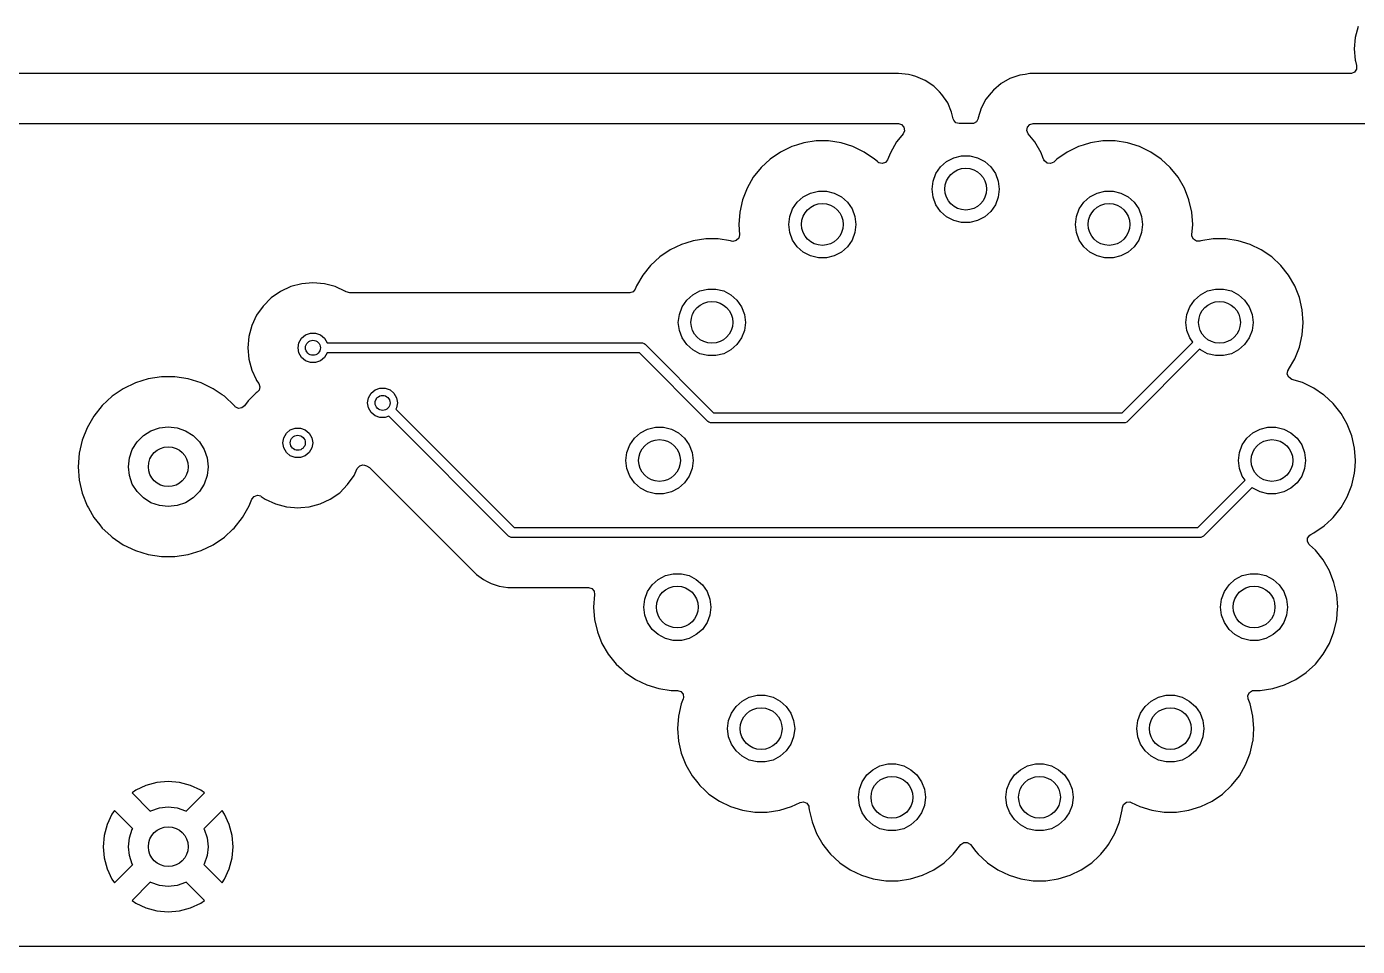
# Model space of a CAD drawing. Extents: x 2.85 to 10.26, y -4.55 to -2.42.
# Drawn here: x 5.321 to 6.372, y -4.547 to -3.821 of the extents above; entities that cross this region are included whole.
import ezdxf

# ---------------------------------------------------------------- set-up
doc = ezdxf.new("R2010")
doc.units = 0
doc.header["$MEASUREMENT"] = 0
doc.layers.add('BLACK', color=7, linetype='CONTINUOUS')

msp = doc.modelspace()

# ---------------------------------------------------------------- linework, layer by layer
at = {"layer": 'BLACK', "linetype": 'CONTINUOUS'}
for p, q in [((6.373, -3.821), (6.3706, -3.8297)), ((6.3706, -3.8297), (6.3699, -3.8386)), ((6.3706, -3.8297), (6.3706, -3.8297)), ((6.3699, -3.8386), (6.3699, -3.8386)), ((6.3699, -3.8386), (6.3706, -3.8475)), ((6.3702, -3.8569), (6.3677, -3.858)), ((6.3718, -3.8547), (6.3702, -3.8569)), ((6.3706, -3.8475), (6.3706, -3.8475)), ((6.3706, -3.8475), (6.3708, -3.8483)), ((6.3708, -3.8483), (6.3718, -3.8517)), ((6.3718, -3.8517), (6.3718, -3.8519)), ((6.3718, -3.8519), (6.3718, -3.8547)), ((6.0098, -3.8581), (5.0995, -3.8581)), ((6.0178, -3.8589), (6.0098, -3.8581)), ((6.0098, -3.8581), (6.0098, -3.8581)), ((6.0209, -3.8597), (6.0178, -3.8589)), ((6.0178, -3.8589), (6.0178, -3.8589)), ((6.0178, -3.8589), (6.0178, -3.8589)), ((6.0236, -3.8604), (6.0209, -3.8597)), ((6.0209, -3.8597), (6.0209, -3.8597)), ((6.0209, -3.8597), (6.0209, -3.8597)), ((6.031, -3.8635), (6.0236, -3.8604)), ((6.0236, -3.8604), (6.0236, -3.8604)), ((6.0377, -3.8679), (6.031, -3.8635)), ((6.031, -3.8635), (6.031, -3.8635)), ((6.0423, -3.8725), (6.0377, -3.8679)), ((6.0377, -3.8679), (6.0377, -3.8679)), ((6.0909, -3.8659), (6.0849, -3.8712)), ((6.0979, -3.862), (6.0909, -3.8659)), ((6.1034, -3.8601), (6.0979, -3.862)), ((6.0979, -3.862), (6.0979, -3.862)), ((6.1058, -3.8594), (6.1034, -3.8601)), ((6.11, -3.8587), (6.1058, -3.8594)), ((6.1058, -3.8594), (6.1058, -3.8594)), ((6.1058, -3.8594), (6.1058, -3.8594)), ((6.1058, -3.8594), (6.1058, -3.8594)), ((6.1137, -3.8581), (6.11, -3.8587)), ((6.1162, -3.8581), (6.1137, -3.8581)), ((6.1137, -3.8581), (6.1137, -3.8581)), ((6.1137, -3.8581), (6.1137, -3.8581)), ((6.1137, -3.8581), (6.1137, -3.8581)), ((6.1137, -3.8581), (6.1137, -3.8581)), ((6.3671, -3.8581), (6.1162, -3.8581)), ((6.3677, -3.858), (6.3671, -3.8581)), ((6.0441, -3.8746), (6.0423, -3.8725)), ((6.0488, -3.8811), (6.0441, -3.8746)), ((6.0441, -3.8746), (6.0441, -3.8746)), ((6.0441, -3.8746), (6.0441, -3.8746)), ((6.0789, -3.8783), (6.0752, -3.8854)), ((6.083, -3.8732), (6.0789, -3.8783)), ((6.0849, -3.8712), (6.083, -3.8732)), ((6.0849, -3.8712), (6.0849, -3.8712)), ((6.0519, -3.8885), (6.0488, -3.8811)), ((6.0488, -3.8811), (6.0488, -3.8811)), ((6.0532, -3.8938), (6.0519, -3.8885)), ((6.0519, -3.8885), (6.0519, -3.8885)), ((6.0752, -3.8854), (6.0729, -3.8931)), ((6.0752, -3.8854), (6.0752, -3.8854)), ((5.0995, -3.8976), (6.0098, -3.8976)), ((6.0098, -3.8976), (6.0124, -3.8984)), ((6.0124, -3.8984), (6.0142, -3.9005)), ((6.0535, -3.8948), (6.0532, -3.8938)), ((6.0553, -3.8969), (6.0535, -3.8948)), ((6.0579, -3.8976), (6.0553, -3.8969)), ((6.068, -3.8976), (6.0579, -3.8976)), ((6.0692, -3.8975), (6.068, -3.8976)), ((6.0716, -3.8961), (6.0692, -3.8975)), ((6.0728, -3.8936), (6.0716, -3.8961)), ((6.0729, -3.8931), (6.0728, -3.8936)), ((6.1118, -3.9003), (6.1137, -3.8983)), ((6.1137, -3.8983), (6.1162, -3.8976)), ((6.1162, -3.8976), (6.3805, -3.8976)), ((6.0113, -3.9085), (6.0084, -3.9121)), ((6.0136, -3.9056), (6.0113, -3.9085)), ((6.0146, -3.9032), (6.0136, -3.9056)), ((6.0142, -3.9005), (6.0146, -3.9032)), ((6.1113, -3.903), (6.1118, -3.9003)), ((6.1124, -3.9056), (6.1113, -3.903)), ((6.1176, -3.9121), (6.1124, -3.9056)), ((5.9168, -3.92), (5.9086, -3.9256)), ((5.9257, -3.9157), (5.9168, -3.92)), ((5.9168, -3.92), (5.9168, -3.92)), ((5.9293, -3.9146), (5.9257, -3.9157)), ((5.9257, -3.9157), (5.9257, -3.9157)), ((5.9257, -3.9157), (5.9257, -3.9157)), ((5.9351, -3.9128), (5.9293, -3.9146)), ((5.9449, -3.9113), (5.9351, -3.9128)), ((5.9351, -3.9128), (5.9351, -3.9128)), ((5.9547, -3.9113), (5.9449, -3.9113)), ((5.9449, -3.9113), (5.9449, -3.9113)), ((5.9645, -3.9128), (5.9547, -3.9113)), ((5.9547, -3.9113), (5.9547, -3.9113)), ((5.9739, -3.9157), (5.9645, -3.9128)), ((5.9645, -3.9128), (5.9645, -3.9128)), ((5.9828, -3.92), (5.9739, -3.9157)), ((5.9739, -3.9157), (5.9739, -3.9157)), ((5.991, -3.9256), (5.9828, -3.92)), ((5.9828, -3.92), (5.9828, -3.92)), ((5.9828, -3.92), (5.9828, -3.92)), ((5.9828, -3.92), (5.9828, -3.92)), ((6.0035, -3.9206), (6.0013, -3.9261)), ((6.0084, -3.9121), (6.0035, -3.9206)), ((6.1225, -3.9206), (6.1176, -3.9121)), ((6.124, -3.9244), (6.1225, -3.9206)), ((6.1432, -3.92), (6.135, -3.9256)), ((6.1521, -3.9157), (6.1432, -3.92)), ((6.1432, -3.92), (6.1432, -3.92)), ((6.1557, -3.9146), (6.1521, -3.9157)), ((6.1521, -3.9157), (6.1521, -3.9157)), ((6.1521, -3.9157), (6.1521, -3.9157)), ((6.1615, -3.9128), (6.1557, -3.9146)), ((6.1713, -3.9113), (6.1615, -3.9128)), ((6.1615, -3.9128), (6.1615, -3.9128)), ((6.1811, -3.9113), (6.1713, -3.9113)), ((6.1713, -3.9113), (6.1713, -3.9113)), ((6.1909, -3.9128), (6.1811, -3.9113)), ((6.1811, -3.9113), (6.1811, -3.9113)), ((6.2003, -3.9157), (6.1909, -3.9128)), ((6.1909, -3.9128), (6.1909, -3.9128)), ((6.2092, -3.92), (6.2003, -3.9157)), ((6.2003, -3.9157), (6.2003, -3.9157)), ((6.2174, -3.9256), (6.2092, -3.92)), ((6.2092, -3.92), (6.2092, -3.92)), ((6.2092, -3.92), (6.2092, -3.92)), ((6.2092, -3.92), (6.2092, -3.92)), ((5.9086, -3.9256), (5.9014, -3.9323)), ((5.9932, -3.9276), (5.991, -3.9256)), ((5.9935, -3.9279), (5.9932, -3.9276)), ((5.9944, -3.9285), (5.9935, -3.9279)), ((5.9971, -3.9292), (5.9944, -3.9285)), ((5.9996, -3.9282), (5.9971, -3.9292)), ((6.0013, -3.9261), (5.9996, -3.9282)), ((6.0432, -3.9317), (6.0479, -3.9275)), ((6.0479, -3.9275), (6.0536, -3.9245)), ((6.0536, -3.9245), (6.0598, -3.923)), ((6.0598, -3.923), (6.0662, -3.923)), ((6.0662, -3.923), (6.0724, -3.9245)), ((6.0724, -3.9245), (6.078, -3.9275)), ((6.078, -3.9275), (6.0828, -3.9317)), ((6.1246, -3.9261), (6.124, -3.9244)), ((6.1252, -3.9271), (6.1246, -3.9261)), ((6.1273, -3.9288), (6.1252, -3.9271)), ((6.1301, -3.9291), (6.1273, -3.9288)), ((6.1325, -3.9279), (6.1301, -3.9291)), ((6.135, -3.9256), (6.1325, -3.9279)), ((6.135, -3.9256), (6.135, -3.9256)), ((6.2246, -3.9323), (6.2174, -3.9256)), ((6.2174, -3.9256), (6.2174, -3.9256)), ((5.8952, -3.94), (5.8903, -3.9485)), ((5.9014, -3.9323), (5.8952, -3.94)), ((6.0373, -3.943), (6.0395, -3.937)), ((6.0395, -3.937), (6.0432, -3.9317)), ((6.0828, -3.9317), (6.0865, -3.937)), ((6.0865, -3.937), (6.0887, -3.943)), ((6.2308, -3.94), (6.2246, -3.9323)), ((6.2246, -3.9323), (6.2246, -3.9323)), ((6.2246, -3.9323), (6.2246, -3.9323)), ((6.2357, -3.9485), (6.2308, -3.94)), ((5.8903, -3.9485), (5.8867, -3.9577)), ((5.9347, -3.9554), (5.9404, -3.9524)), ((5.9404, -3.9524), (5.9466, -3.9509)), ((5.9466, -3.9509), (5.953, -3.9509)), ((5.953, -3.9509), (5.9592, -3.9524)), ((5.9592, -3.9524), (5.9648, -3.9554)), ((6.0365, -3.9493), (6.0373, -3.943)), ((6.0373, -3.9557), (6.0365, -3.9493)), ((6.0887, -3.943), (6.0895, -3.9493)), ((6.0895, -3.9493), (6.0887, -3.9557)), ((6.1611, -3.9554), (6.1668, -3.9524)), ((6.1668, -3.9524), (6.173, -3.9509)), ((6.173, -3.9509), (6.1794, -3.9509)), ((6.1794, -3.9509), (6.1856, -3.9524)), ((6.1856, -3.9524), (6.1912, -3.9554)), ((6.2393, -3.9577), (6.2357, -3.9485)), ((5.8867, -3.9577), (5.8845, -3.9674)), ((5.8867, -3.9577), (5.8867, -3.9577)), ((5.9263, -3.9649), (5.93, -3.9596)), ((5.93, -3.9596), (5.9347, -3.9554)), ((5.9648, -3.9554), (5.9696, -3.9596)), ((5.9696, -3.9596), (5.9733, -3.9649)), ((6.0395, -3.9616), (6.0373, -3.9557)), ((6.0432, -3.9669), (6.0395, -3.9616)), ((6.0865, -3.9616), (6.0828, -3.9669)), ((6.0887, -3.9557), (6.0865, -3.9616)), ((6.1527, -3.9649), (6.1564, -3.9596)), ((6.1564, -3.9596), (6.1611, -3.9554)), ((6.1912, -3.9554), (6.196, -3.9596)), ((6.196, -3.9596), (6.1997, -3.9649)), ((6.2415, -3.9674), (6.2393, -3.9577)), ((5.8845, -3.9674), (5.8837, -3.9772)), ((5.8845, -3.9674), (5.8845, -3.9674)), ((5.9233, -3.9772), (5.9241, -3.9709)), ((5.9241, -3.9709), (5.9263, -3.9649)), ((5.9733, -3.9649), (5.9755, -3.9709)), ((5.9755, -3.9709), (5.9763, -3.9772)), ((6.0479, -3.9711), (6.0432, -3.9669)), ((6.0536, -3.9741), (6.0479, -3.9711)), ((6.078, -3.9711), (6.0724, -3.9741)), ((6.0828, -3.9669), (6.078, -3.9711)), ((6.1497, -3.9772), (6.1505, -3.9709)), ((6.1505, -3.9709), (6.1527, -3.9649)), ((6.1997, -3.9649), (6.2019, -3.9709)), ((6.2019, -3.9709), (6.2027, -3.9772)), ((6.2423, -3.9772), (6.2415, -3.9674)), ((6.2415, -3.9674), (6.2415, -3.9674)), ((6.2415, -3.9674), (6.2415, -3.9674)), ((5.8837, -3.9772), (5.8837, -3.9772)), ((5.8837, -3.9772), (5.8843, -3.9853)), ((5.9241, -3.9836), (5.9233, -3.9772)), ((5.9263, -3.9895), (5.9241, -3.9836)), ((5.9755, -3.9836), (5.9733, -3.9895)), ((5.9763, -3.9772), (5.9755, -3.9836)), ((6.0598, -3.9756), (6.0536, -3.9741)), ((6.0662, -3.9756), (6.0598, -3.9756)), ((6.0724, -3.9741), (6.0662, -3.9756)), ((6.1505, -3.9836), (6.1497, -3.9772)), ((6.1527, -3.9895), (6.1505, -3.9836)), ((6.2019, -3.9836), (6.1997, -3.9895)), ((6.2027, -3.9772), (6.2019, -3.9836)), ((6.2417, -3.9853), (6.2423, -3.9772)), ((6.2423, -3.9772), (6.2423, -3.9772)), ((5.8384, -3.993), (5.8295, -3.9973)), ((5.842, -3.9919), (5.8384, -3.993)), ((5.8384, -3.993), (5.8384, -3.993)), ((5.8384, -3.993), (5.8384, -3.993)), ((5.8478, -3.9901), (5.842, -3.9919)), ((5.8576, -3.9886), (5.8478, -3.9901)), ((5.8478, -3.9901), (5.8478, -3.9901)), ((5.8674, -3.9886), (5.8576, -3.9886)), ((5.8576, -3.9886), (5.8576, -3.9886)), ((5.8772, -3.9901), (5.8674, -3.9886)), ((5.8674, -3.9886), (5.8674, -3.9886)), ((5.878, -3.9903), (5.8772, -3.9901)), ((5.8772, -3.9901), (5.8772, -3.9901)), ((5.8791, -3.9906), (5.878, -3.9903)), ((5.8818, -3.99), (5.8791, -3.9906)), ((5.8837, -3.988), (5.8818, -3.99)), ((5.8843, -3.9853), (5.8837, -3.988)), ((5.93, -3.9948), (5.9263, -3.9895)), ((5.9733, -3.9895), (5.9696, -3.9948)), ((6.1564, -3.9948), (6.1527, -3.9895)), ((6.1997, -3.9895), (6.196, -3.9948)), ((6.2417, -3.9864), (6.2417, -3.9853)), ((6.2429, -3.9889), (6.2417, -3.9864)), ((6.2452, -3.9904), (6.2429, -3.9889)), ((6.248, -3.9903), (6.2452, -3.9904)), ((6.2488, -3.9901), (6.248, -3.9903)), ((6.2586, -3.9886), (6.2488, -3.9901)), ((6.2488, -3.9901), (6.2488, -3.9901)), ((6.2684, -3.9886), (6.2586, -3.9886)), ((6.2586, -3.9886), (6.2586, -3.9886)), ((6.2782, -3.9901), (6.2684, -3.9886)), ((6.2684, -3.9886), (6.2684, -3.9886)), ((6.2876, -3.993), (6.2782, -3.9901)), ((6.2782, -3.9901), (6.2782, -3.9901)), ((6.2965, -3.9973), (6.2876, -3.993)), ((6.2876, -3.993), (6.2876, -3.993)), ((5.8213, -4.0029), (5.8141, -4.0096)), ((5.8295, -3.9973), (5.8213, -4.0029)), ((5.8295, -3.9973), (5.8295, -3.9973)), ((5.9347, -3.999), (5.93, -3.9948)), ((5.9404, -4.002), (5.9347, -3.999)), ((5.9466, -4.0035), (5.9404, -4.002)), ((5.953, -4.0035), (5.9466, -4.0035)), ((5.9592, -4.002), (5.953, -4.0035)), ((5.9648, -3.999), (5.9592, -4.002)), ((5.9696, -3.9948), (5.9648, -3.999)), ((6.1611, -3.999), (6.1564, -3.9948)), ((6.1668, -4.002), (6.1611, -3.999)), ((6.173, -4.0035), (6.1668, -4.002)), ((6.1794, -4.0035), (6.173, -4.0035)), ((6.1856, -4.002), (6.1794, -4.0035)), ((6.1912, -3.999), (6.1856, -4.002)), ((6.196, -3.9948), (6.1912, -3.999)), ((6.3047, -4.0029), (6.2965, -3.9973)), ((6.2965, -3.9973), (6.2965, -3.9973)), ((6.2965, -3.9973), (6.2965, -3.9973)), ((6.2965, -3.9973), (6.2965, -3.9973)), ((6.3119, -4.0096), (6.3047, -4.0029)), ((6.3047, -4.0029), (6.3047, -4.0029)), ((5.8141, -4.0096), (5.8079, -4.0173)), ((6.3181, -4.0173), (6.3119, -4.0096)), ((6.3119, -4.0096), (6.3119, -4.0096)), ((6.3119, -4.0096), (6.3119, -4.0096)), ((5.5385, -4.024), (5.5299, -4.0263)), ((5.5474, -4.0232), (5.5385, -4.024)), ((5.5385, -4.024), (5.5385, -4.024)), ((5.5564, -4.024), (5.5474, -4.0232)), ((5.5474, -4.0232), (5.5474, -4.0232)), ((5.565, -4.0263), (5.5564, -4.024)), ((5.5564, -4.024), (5.5564, -4.024)), ((5.5564, -4.024), (5.5564, -4.024)), ((5.5564, -4.024), (5.5564, -4.024)), ((5.5564, -4.024), (5.5564, -4.024)), ((5.803, -4.0258), (5.802, -4.0282)), ((5.8079, -4.0173), (5.803, -4.0258)), ((6.323, -4.0258), (6.3181, -4.0173)), ((6.3266, -4.035), (6.323, -4.0258)), ((5.5144, -4.0352), (5.5081, -4.0416)), ((5.5217, -4.0301), (5.5144, -4.0352)), ((5.5299, -4.0263), (5.5217, -4.0301)), ((5.5217, -4.0301), (5.5217, -4.0301)), ((5.5299, -4.0263), (5.5299, -4.0263)), ((5.5731, -4.0301), (5.565, -4.0263)), ((5.565, -4.0263), (5.565, -4.0263)), ((5.5733, -4.0302), (5.5731, -4.0301)), ((5.5731, -4.0301), (5.5731, -4.0301)), ((5.5736, -4.0304), (5.5733, -4.0302)), ((5.5737, -4.0305), (5.5736, -4.0304)), ((5.5764, -4.0313), (5.5737, -4.0305)), ((5.7975, -4.0313), (5.5764, -4.0313)), ((5.7978, -4.0313), (5.7975, -4.0313)), ((5.8004, -4.0304), (5.7978, -4.0313)), ((5.802, -4.0282), (5.8004, -4.0304)), ((5.8427, -4.0369), (5.8474, -4.0327)), ((5.8474, -4.0327), (5.8531, -4.0297)), ((5.8531, -4.0297), (5.8593, -4.0282)), ((5.8593, -4.0282), (5.8657, -4.0282)), ((5.8657, -4.0282), (5.8719, -4.0297)), ((5.8719, -4.0297), (5.8775, -4.0327)), ((5.8775, -4.0327), (5.8823, -4.0369)), ((6.2437, -4.0369), (6.2484, -4.0327)), ((6.2484, -4.0327), (6.2541, -4.0297)), ((6.2541, -4.0297), (6.2603, -4.0282)), ((6.2603, -4.0282), (6.2667, -4.0282)), ((6.2667, -4.0282), (6.2729, -4.0297)), ((6.2729, -4.0297), (6.2785, -4.0327)), ((6.2785, -4.0327), (6.2833, -4.0369)), ((6.3288, -4.0447), (6.3266, -4.035)), ((5.5081, -4.0416), (5.5029, -4.0489)), ((5.8368, -4.0482), (5.839, -4.0422)), ((5.839, -4.0422), (5.8427, -4.0369)), ((5.8823, -4.0369), (5.886, -4.0422)), ((5.886, -4.0422), (5.8882, -4.0482)), ((6.2378, -4.0482), (6.24, -4.0422)), ((6.24, -4.0422), (6.2437, -4.0369)), ((6.2833, -4.0369), (6.287, -4.0422)), ((6.287, -4.0422), (6.2892, -4.0482)), ((6.3296, -4.0545), (6.3288, -4.0447)), ((6.3288, -4.0447), (6.3288, -4.0447)), ((6.3288, -4.0447), (6.3288, -4.0447)), ((5.4991, -4.057), (5.4968, -4.0657)), ((5.5029, -4.0489), (5.4991, -4.057)), ((5.4991, -4.057), (5.4991, -4.057)), ((5.5029, -4.0489), (5.5029, -4.0489)), ((5.836, -4.0545), (5.8368, -4.0482)), ((5.8368, -4.0609), (5.836, -4.0545)), ((5.8882, -4.0482), (5.889, -4.0545)), ((5.889, -4.0545), (5.8882, -4.0609)), ((6.237, -4.0545), (6.2378, -4.0482)), ((6.2378, -4.0609), (6.237, -4.0545)), ((6.2892, -4.0482), (6.29, -4.0545)), ((6.29, -4.0545), (6.2892, -4.0609)), ((6.3288, -4.0644), (6.3296, -4.0545)), ((6.3296, -4.0545), (6.3296, -4.0545)), ((5.4968, -4.0657), (5.496, -4.0746)), ((5.4968, -4.0657), (5.4968, -4.0657)), ((5.5363, -4.0706), (5.5384, -4.067)), ((5.5384, -4.067), (5.5415, -4.0644)), ((5.5415, -4.0644), (5.5454, -4.063)), ((5.5454, -4.063), (5.5495, -4.063)), ((5.5495, -4.063), (5.5533, -4.0644)), ((5.5533, -4.0644), (5.5565, -4.067)), ((5.5565, -4.067), (5.5585, -4.0706)), ((5.839, -4.0668), (5.8368, -4.0609)), ((5.8427, -4.0721), (5.839, -4.0668)), ((5.886, -4.0668), (5.8823, -4.0721)), ((5.8882, -4.0609), (5.886, -4.0668)), ((6.24, -4.0668), (6.2378, -4.0609)), ((6.2423, -4.0701), (6.24, -4.0668)), ((6.287, -4.0668), (6.2833, -4.0721)), ((6.2892, -4.0609), (6.287, -4.0668)), ((6.3266, -4.074), (6.3288, -4.0644)), ((6.3288, -4.0644), (6.3288, -4.0644)), ((5.496, -4.0746), (5.496, -4.0746)), ((5.496, -4.0746), (5.4968, -4.0835)), ((5.5356, -4.0746), (5.5363, -4.0706)), ((5.5363, -4.0786), (5.5356, -4.0746)), ((5.5585, -4.0706), (5.5586, -4.0707)), ((5.5586, -4.0785), (5.5585, -4.0786)), ((5.5586, -4.0707), (5.8069, -4.0707)), ((5.8053, -4.0785), (5.5586, -4.0785)), ((5.8594, -4.1327), (5.8053, -4.0785)), ((5.8069, -4.0707), (5.8077, -4.0707)), ((5.8077, -4.0707), (5.8091, -4.0713)), ((5.8091, -4.0713), (5.8097, -4.0718)), ((5.8097, -4.0718), (5.8638, -4.126)), ((5.8474, -4.0763), (5.8427, -4.0721)), ((5.8531, -4.0793), (5.8474, -4.0763)), ((5.8775, -4.0763), (5.8719, -4.0793)), ((5.8823, -4.0721), (5.8775, -4.0763)), ((6.1865, -4.126), (6.2423, -4.0701)), ((6.2478, -4.0758), (6.1909, -4.1327)), ((6.2484, -4.0763), (6.2478, -4.0758)), ((6.2541, -4.0793), (6.2484, -4.0763)), ((6.2785, -4.0763), (6.2729, -4.0793)), ((6.2833, -4.0721), (6.2785, -4.0763)), ((6.323, -4.0832), (6.3266, -4.074)), ((5.4968, -4.0835), (5.4968, -4.0835)), ((5.4968, -4.0835), (5.4991, -4.0922)), ((5.5384, -4.0822), (5.5363, -4.0786)), ((5.5415, -4.0848), (5.5384, -4.0822)), ((5.5454, -4.0862), (5.5415, -4.0848)), ((5.5495, -4.0862), (5.5454, -4.0862)), ((5.5533, -4.0848), (5.5495, -4.0862)), ((5.5565, -4.0822), (5.5533, -4.0848)), ((5.5585, -4.0786), (5.5565, -4.0822)), ((5.8593, -4.0808), (5.8531, -4.0793)), ((5.8657, -4.0808), (5.8593, -4.0808)), ((5.8719, -4.0793), (5.8657, -4.0808)), ((6.2603, -4.0808), (6.2541, -4.0793)), ((6.2667, -4.0808), (6.2603, -4.0808)), ((6.2729, -4.0793), (6.2667, -4.0808)), ((6.3181, -4.0917), (6.323, -4.0832)), ((5.4173, -4.0992), (5.4071, -4.1023)), ((5.4278, -4.0976), (5.4173, -4.0992)), ((5.4173, -4.0992), (5.4173, -4.0992)), ((5.4384, -4.0976), (5.4278, -4.0976)), ((5.4278, -4.0976), (5.4278, -4.0976)), ((5.4489, -4.0992), (5.4384, -4.0976)), ((5.4384, -4.0976), (5.4384, -4.0976)), ((5.459, -4.1023), (5.4489, -4.0992)), ((5.4489, -4.0992), (5.4489, -4.0992)), ((5.4991, -4.0922), (5.4991, -4.0922)), ((5.4991, -4.0922), (5.5025, -4.0995)), ((5.5025, -4.0995), (5.5029, -4.1003)), ((6.317, -4.0954), (6.3175, -4.0927)), ((6.3182, -4.0979), (6.317, -4.0954)), ((6.3175, -4.0927), (6.318, -4.0919)), ((6.318, -4.0919), (6.3181, -4.0918)), ((6.318, -4.0919), (6.318, -4.0919)), ((6.3181, -4.0918), (6.3181, -4.0917)), ((6.3181, -4.0918), (6.3181, -4.0918)), ((6.3205, -4.0995), (6.3182, -4.0979)), ((6.329, -4.1021), (6.3205, -4.0995)), ((5.3975, -4.1069), (5.3888, -4.1129)), ((5.4071, -4.1023), (5.3975, -4.1069)), ((5.4686, -4.1069), (5.459, -4.1023)), ((5.459, -4.1023), (5.459, -4.1023)), ((5.4756, -4.1117), (5.4686, -4.1069)), ((5.4686, -4.1069), (5.4686, -4.1069)), ((5.4686, -4.1069), (5.4686, -4.1069)), ((5.4686, -4.1069), (5.4686, -4.1069)), ((5.5034, -4.1095), (5.5024, -4.1102)), ((5.5029, -4.1003), (5.5046, -4.1027)), ((5.5048, -4.108), (5.5034, -4.1095)), ((5.5046, -4.1027), (5.5046, -4.1027)), ((5.5046, -4.1027), (5.5055, -4.1053)), ((5.5055, -4.1053), (5.5048, -4.108)), ((5.5933, -4.1105), (5.5965, -4.1079)), ((5.5965, -4.1079), (5.6003, -4.1065)), ((5.6003, -4.1065), (5.6044, -4.1065)), ((5.6044, -4.1065), (5.6083, -4.1079)), ((5.6083, -4.1079), (5.6114, -4.1105)), ((6.3379, -4.1064), (6.329, -4.1021)), ((6.329, -4.1021), (6.329, -4.1021)), ((6.3456, -4.1117), (6.3379, -4.1064)), ((6.3379, -4.1064), (6.3379, -4.1064)), ((6.3379, -4.1064), (6.3379, -4.1064)), ((6.3379, -4.1064), (6.3379, -4.1064)), ((5.381, -4.1202), (5.3743, -4.1285)), ((5.3888, -4.1129), (5.381, -4.1202)), ((5.4774, -4.1129), (5.4756, -4.1117)), ((5.4852, -4.1202), (5.4774, -4.1129)), ((5.4856, -4.1206), (5.4852, -4.1202)), ((5.486, -4.1212), (5.4856, -4.1206)), ((5.4934, -4.1204), (5.4912, -4.1221)), ((5.4961, -4.1166), (5.4934, -4.1204)), ((5.5024, -4.1102), (5.4961, -4.1166)), ((5.5024, -4.1102), (5.5024, -4.1102)), ((5.5906, -4.1181), (5.5913, -4.1141)), ((5.5913, -4.1221), (5.5906, -4.1181)), ((5.5913, -4.1141), (5.5933, -4.1105)), ((5.6114, -4.1105), (5.6135, -4.1141)), ((5.6135, -4.1141), (5.6142, -4.1181)), ((5.6142, -4.1181), (5.6135, -4.1221)), ((6.3461, -4.112), (6.3456, -4.1117)), ((6.3533, -4.1187), (6.3461, -4.112)), ((6.3595, -4.1264), (6.3533, -4.1187)), ((6.3533, -4.1187), (6.3533, -4.1187)), ((6.3533, -4.1187), (6.3533, -4.1187)), ((5.3743, -4.1285), (5.369, -4.1377)), ((5.4885, -4.1224), (5.486, -4.1212)), ((5.4912, -4.1221), (5.4885, -4.1224)), ((5.5933, -4.1257), (5.5913, -4.1221)), ((5.5965, -4.1283), (5.5933, -4.1257)), ((5.6003, -4.1297), (5.5965, -4.1283)), ((5.6044, -4.1297), (5.6003, -4.1297)), ((5.6074, -4.1287), (5.6044, -4.1297)), ((5.7019, -4.2233), (5.6074, -4.1287)), ((5.6135, -4.1221), (5.6129, -4.1231)), ((5.6129, -4.1231), (5.7064, -4.2165)), ((5.8638, -4.126), (6.1865, -4.126)), ((6.3644, -4.1349), (6.3595, -4.1264)), ((5.369, -4.1377), (5.3651, -4.1476)), ((5.369, -4.1377), (5.369, -4.1377)), ((5.4134, -4.1439), (5.4194, -4.1401)), ((5.4194, -4.1401), (5.4261, -4.1378)), ((5.4261, -4.1378), (5.4331, -4.137)), ((5.4331, -4.137), (5.4401, -4.1378)), ((5.4401, -4.1378), (5.4467, -4.1401)), ((5.4467, -4.1401), (5.4527, -4.1439)), ((5.5264, -4.142), (5.5295, -4.1394)), ((5.5295, -4.1394), (5.5334, -4.138)), ((5.5334, -4.138), (5.5375, -4.138)), ((5.5375, -4.138), (5.5413, -4.1394)), ((5.5413, -4.1394), (5.5445, -4.142)), ((5.806, -4.1418), (5.8117, -4.1388)), ((5.8117, -4.1388), (5.8179, -4.1373)), ((5.8179, -4.1373), (5.8243, -4.1373)), ((5.8243, -4.1373), (5.8305, -4.1388)), ((5.8305, -4.1388), (5.8361, -4.1418)), ((5.86, -4.1332), (5.8594, -4.1327)), ((5.8604, -4.1334), (5.86, -4.1332)), ((5.8614, -4.1338), (5.8604, -4.1334)), ((5.8622, -4.1339), (5.8614, -4.1338)), ((6.1881, -4.1339), (5.8622, -4.1339)), ((6.1889, -4.1338), (6.1881, -4.1339)), ((6.1903, -4.1332), (6.1889, -4.1338)), ((6.1909, -4.1327), (6.1903, -4.1332)), ((6.2898, -4.1418), (6.2955, -4.1388)), ((6.2955, -4.1388), (6.3017, -4.1373)), ((6.3017, -4.1373), (6.3081, -4.1373)), ((6.3081, -4.1373), (6.3143, -4.1388)), ((6.3143, -4.1388), (6.3199, -4.1418)), ((6.368, -4.1441), (6.3644, -4.1349)), ((5.3651, -4.1476), (5.3628, -4.1579)), ((5.3651, -4.1476), (5.3651, -4.1476)), ((5.4047, -4.1548), (5.4084, -4.1489)), ((5.4084, -4.1489), (5.4134, -4.1439)), ((5.4527, -4.1439), (5.4577, -4.1489)), ((5.4577, -4.1489), (5.4614, -4.1548)), ((5.5236, -4.1496), (5.5243, -4.1456)), ((5.5243, -4.1536), (5.5236, -4.1496)), ((5.5243, -4.1456), (5.5264, -4.142)), ((5.5445, -4.142), (5.5465, -4.1456)), ((5.5465, -4.1456), (5.5472, -4.1496)), ((5.5472, -4.1496), (5.5465, -4.1536)), ((5.7954, -4.1573), (5.7976, -4.1513)), ((5.7976, -4.1513), (5.8013, -4.146)), ((5.8013, -4.146), (5.806, -4.1418)), ((5.8361, -4.1418), (5.8409, -4.146)), ((5.8409, -4.146), (5.8446, -4.1513)), ((5.8446, -4.1513), (5.8468, -4.1573)), ((6.2792, -4.1573), (6.2814, -4.1513)), ((6.2814, -4.1513), (6.2851, -4.146)), ((6.2851, -4.146), (6.2898, -4.1418)), ((6.3199, -4.1418), (6.3247, -4.146)), ((6.3247, -4.146), (6.3284, -4.1513)), ((6.3284, -4.1513), (6.3306, -4.1573)), ((6.3702, -4.1538), (6.368, -4.1441)), ((5.3628, -4.1579), (5.362, -4.1685)), ((5.4016, -4.1685), (5.4024, -4.1615)), ((5.4024, -4.1615), (5.4047, -4.1548)), ((5.4614, -4.1548), (5.4638, -4.1615)), ((5.4638, -4.1615), (5.4646, -4.1685)), ((5.5264, -4.1572), (5.5243, -4.1536)), ((5.5295, -4.1598), (5.5264, -4.1572)), ((5.5334, -4.1612), (5.5295, -4.1598)), ((5.5375, -4.1612), (5.5334, -4.1612)), ((5.5413, -4.1598), (5.5375, -4.1612)), ((5.5445, -4.1572), (5.5413, -4.1598)), ((5.5465, -4.1536), (5.5445, -4.1572)), ((5.7946, -4.1636), (5.7954, -4.1573)), ((5.8468, -4.1573), (5.8476, -4.1636)), ((6.2784, -4.1636), (6.2792, -4.1573)), ((6.3306, -4.1573), (6.3314, -4.1636)), ((6.371, -4.1636), (6.3702, -4.1538)), ((6.3702, -4.1538), (6.3702, -4.1538)), ((6.3702, -4.1538), (6.3702, -4.1538)), ((5.362, -4.1685), (5.362, -4.1685)), ((5.362, -4.1685), (5.3628, -4.1791)), ((5.4024, -4.1755), (5.4016, -4.1685)), ((5.4646, -4.1685), (5.4638, -4.1755)), ((5.5799, -4.1753), (5.5824, -4.17)), ((5.5824, -4.17), (5.5843, -4.1679)), ((5.5843, -4.1679), (5.5869, -4.1671)), ((5.5869, -4.1671), (5.5881, -4.1673)), ((5.5881, -4.1673), (5.5898, -4.1678)), ((5.5898, -4.1678), (5.592, -4.169)), ((5.592, -4.169), (5.6765, -4.2535)), ((5.7954, -4.17), (5.7946, -4.1636)), ((5.7976, -4.1759), (5.7954, -4.17)), ((5.8468, -4.17), (5.8446, -4.1759)), ((5.8476, -4.1636), (5.8468, -4.17)), ((6.2792, -4.17), (6.2784, -4.1636)), ((6.2814, -4.1759), (6.2792, -4.17)), ((6.3306, -4.17), (6.3284, -4.1759)), ((6.3314, -4.1636), (6.3306, -4.17)), ((6.3702, -4.1735), (6.3706, -4.1685)), ((6.3706, -4.1685), (6.371, -4.1636)), ((6.3706, -4.1685), (6.3706, -4.1685)), ((6.371, -4.1636), (6.371, -4.1636)), ((5.3628, -4.1791), (5.3651, -4.1895)), ((5.4047, -4.1822), (5.4024, -4.1755)), ((5.4084, -4.1881), (5.4047, -4.1822)), ((5.4614, -4.1822), (5.4577, -4.1881)), ((5.4638, -4.1755), (5.4614, -4.1822)), ((5.5685, -4.189), (5.5748, -4.1826)), ((5.5748, -4.1826), (5.5799, -4.1753)), ((5.8013, -4.1812), (5.7976, -4.1759)), ((5.806, -4.1854), (5.8013, -4.1812)), ((5.8409, -4.1812), (5.8361, -4.1854)), ((5.8446, -4.1759), (5.8409, -4.1812)), ((6.2464, -4.2165), (6.2837, -4.1792)), ((6.2837, -4.1792), (6.2814, -4.1759)), ((6.3247, -4.1812), (6.3199, -4.1854)), ((6.3284, -4.1759), (6.3247, -4.1812)), ((6.3644, -4.1923), (6.368, -4.1831)), ((6.368, -4.1831), (6.3702, -4.1735)), ((5.3651, -4.1895), (5.3651, -4.1895)), ((5.3651, -4.1895), (5.369, -4.1993)), ((5.4134, -4.1931), (5.4084, -4.1881)), ((5.4194, -4.1969), (5.4134, -4.1931)), ((5.4527, -4.1931), (5.4467, -4.1969)), ((5.4577, -4.1881), (5.4527, -4.1931)), ((5.4971, -4.1993), (5.4992, -4.1941)), ((5.4992, -4.1941), (5.5009, -4.1919)), ((5.5009, -4.1919), (5.5035, -4.191)), ((5.5035, -4.191), (5.5061, -4.1916)), ((5.5061, -4.1916), (5.5065, -4.1919)), ((5.5065, -4.1919), (5.5097, -4.1941)), ((5.5097, -4.1941), (5.5179, -4.1979)), ((5.553, -4.1979), (5.5611, -4.1941)), ((5.5611, -4.1941), (5.5685, -4.189)), ((5.8117, -4.1884), (5.806, -4.1854)), ((5.8179, -4.1899), (5.8117, -4.1884)), ((5.8243, -4.1899), (5.8179, -4.1899)), ((5.8305, -4.1884), (5.8243, -4.1899)), ((5.8361, -4.1854), (5.8305, -4.1884)), ((6.2892, -4.1849), (6.2508, -4.2233)), ((6.2898, -4.1854), (6.2892, -4.1849)), ((6.2955, -4.1884), (6.2898, -4.1854)), ((6.3017, -4.1899), (6.2955, -4.1884)), ((6.3081, -4.1899), (6.3017, -4.1899)), ((6.3143, -4.1884), (6.3081, -4.1899)), ((6.3199, -4.1854), (6.3143, -4.1884)), ((6.3595, -4.2008), (6.3644, -4.1923)), ((5.369, -4.1993), (5.369, -4.1993)), ((5.369, -4.1993), (5.37, -4.201)), ((5.37, -4.201), (5.3743, -4.2085)), ((5.4261, -4.1992), (5.4194, -4.1969)), ((5.4331, -4.2), (5.4261, -4.1992)), ((5.4401, -4.1992), (5.4331, -4.2)), ((5.4467, -4.1969), (5.4401, -4.1992)), ((5.4918, -4.2085), (5.4971, -4.1993)), ((5.5179, -4.1979), (5.5265, -4.2002)), ((5.5265, -4.2002), (5.5329, -4.2008)), ((5.5329, -4.2008), (5.5354, -4.201)), ((5.5354, -4.201), (5.5377, -4.2008)), ((5.5354, -4.201), (5.5354, -4.201)), ((5.5354, -4.201), (5.5354, -4.201)), ((5.5377, -4.2008), (5.5444, -4.2002)), ((5.5444, -4.2002), (5.553, -4.1979)), ((6.3533, -4.2086), (6.3595, -4.2008)), ((5.3743, -4.2085), (5.379, -4.2143)), ((5.379, -4.2143), (5.381, -4.2169)), ((5.4852, -4.2169), (5.4918, -4.2085)), ((6.3379, -4.2208), (6.3461, -4.2153)), ((6.3461, -4.2153), (6.352, -4.2098)), ((6.352, -4.2098), (6.3533, -4.2086)), ((6.3533, -4.2086), (6.3533, -4.2086)), ((6.3533, -4.2086), (6.3533, -4.2086)), ((5.381, -4.2169), (5.3877, -4.2231)), ((5.3877, -4.2231), (5.3888, -4.2241)), ((5.3888, -4.2241), (5.3975, -4.2301)), ((5.4686, -4.2301), (5.4774, -4.2241)), ((5.4774, -4.2241), (5.4842, -4.2178)), ((5.4842, -4.2178), (5.4852, -4.2169)), ((5.4852, -4.2169), (5.4852, -4.2169)), ((5.4852, -4.2169), (5.4852, -4.2169)), ((5.7025, -4.2237), (5.7019, -4.2233)), ((5.703, -4.2239), (5.7025, -4.2237)), ((5.704, -4.2243), (5.703, -4.2239)), ((5.7047, -4.2244), (5.704, -4.2243)), ((6.248, -4.2244), (5.7047, -4.2244)), ((5.7064, -4.2165), (6.2464, -4.2165)), ((6.2488, -4.2243), (6.248, -4.2244)), ((6.2502, -4.2237), (6.2488, -4.2243)), ((6.2508, -4.2233), (6.2502, -4.2237)), ((6.333, -4.2276), (6.3331, -4.2248)), ((6.3331, -4.2248), (6.3347, -4.2225)), ((6.3347, -4.2225), (6.3356, -4.2219)), ((6.3356, -4.2219), (6.3379, -4.2208)), ((5.3975, -4.2301), (5.4071, -4.2347)), ((5.4071, -4.2347), (5.4173, -4.2378)), ((5.4489, -4.2378), (5.459, -4.2347)), ((5.459, -4.2347), (5.4686, -4.2301)), ((6.3344, -4.2299), (6.333, -4.2276)), ((6.3346, -4.2301), (6.3344, -4.2299)), ((6.3392, -4.2344), (6.3346, -4.2301)), ((6.3454, -4.2421), (6.3392, -4.2344)), ((6.3392, -4.2344), (6.3392, -4.2344)), ((6.3392, -4.2344), (6.3392, -4.2344)), ((5.4173, -4.2378), (5.4173, -4.2378)), ((5.4173, -4.2378), (5.4173, -4.2378)), ((5.4173, -4.2378), (5.4278, -4.2394)), ((5.4278, -4.2394), (5.4278, -4.2394)), ((5.4278, -4.2394), (5.4278, -4.2394)), ((5.4278, -4.2394), (5.4278, -4.2394)), ((5.4278, -4.2394), (5.4384, -4.2394)), ((5.4384, -4.2394), (5.4489, -4.2378)), ((5.4384, -4.2394), (5.4384, -4.2394)), ((5.4384, -4.2394), (5.4384, -4.2394)), ((5.4489, -4.2378), (5.4489, -4.2378)), ((5.4489, -4.2378), (5.4489, -4.2378)), ((6.3503, -4.2506), (6.3454, -4.2421)), ((5.6765, -4.2535), (5.682, -4.2575)), ((5.8201, -4.2575), (5.8258, -4.2545)), ((5.8258, -4.2545), (5.832, -4.253)), ((5.832, -4.253), (5.8384, -4.253)), ((5.8384, -4.253), (5.8446, -4.2545)), ((5.8446, -4.2545), (5.8502, -4.2575)), ((6.2757, -4.2575), (6.2814, -4.2545)), ((6.2814, -4.2545), (6.2876, -4.253)), ((6.2876, -4.253), (6.294, -4.253)), ((6.294, -4.253), (6.3002, -4.2545)), ((6.3002, -4.2545), (6.3058, -4.2575)), ((6.3539, -4.2598), (6.3503, -4.2506)), ((5.682, -4.2575), (5.6849, -4.259)), ((5.6849, -4.259), (5.6881, -4.2606)), ((5.6881, -4.2606), (5.6881, -4.2606)), ((5.6881, -4.2606), (5.6881, -4.2606)), ((5.6881, -4.2606), (5.6946, -4.2627)), ((5.6946, -4.2627), (5.7013, -4.2638)), ((5.7013, -4.2638), (5.7081, -4.2638)), ((5.7081, -4.2638), (5.765, -4.2638)), ((5.765, -4.2638), (5.7677, -4.2646)), ((5.7677, -4.2646), (5.7695, -4.2667)), ((5.7695, -4.2667), (5.7699, -4.2693)), ((5.8095, -4.273), (5.8117, -4.267)), ((5.8117, -4.267), (5.8154, -4.2617)), ((5.8154, -4.2617), (5.8201, -4.2575)), ((5.8502, -4.2575), (5.855, -4.2617)), ((5.855, -4.2617), (5.8587, -4.267)), ((5.8587, -4.267), (5.8609, -4.273)), ((6.2651, -4.273), (6.2673, -4.267)), ((6.2673, -4.267), (6.271, -4.2617)), ((6.271, -4.2617), (6.2757, -4.2575)), ((6.3058, -4.2575), (6.3106, -4.2617)), ((6.3106, -4.2617), (6.3143, -4.267)), ((6.3143, -4.267), (6.3165, -4.273)), ((6.3561, -4.2695), (6.3539, -4.2598)), ((5.7699, -4.2695), (5.7691, -4.2793)), ((5.7699, -4.2693), (5.7699, -4.2693)), ((5.7699, -4.2693), (5.7699, -4.2693)), ((5.7699, -4.2693), (5.7699, -4.2694)), ((5.7699, -4.2694), (5.7699, -4.2694)), ((5.7699, -4.2694), (5.7699, -4.2695)), ((5.8087, -4.2793), (5.8095, -4.273)), ((5.8609, -4.273), (5.8617, -4.2793)), ((6.2643, -4.2793), (6.2651, -4.273)), ((6.3165, -4.273), (6.3173, -4.2793)), ((6.3569, -4.2793), (6.3561, -4.2695)), ((6.3561, -4.2695), (6.3561, -4.2695)), ((6.3561, -4.2695), (6.3561, -4.2695)), ((5.7691, -4.2793), (5.7691, -4.2793)), ((5.7691, -4.2793), (5.7699, -4.2892)), ((5.8095, -4.2857), (5.8087, -4.2793)), ((5.8117, -4.2916), (5.8095, -4.2857)), ((5.8609, -4.2857), (5.8587, -4.2916)), ((5.8617, -4.2793), (5.8609, -4.2857)), ((6.2651, -4.2857), (6.2643, -4.2793)), ((6.2673, -4.2916), (6.2651, -4.2857)), ((6.3165, -4.2857), (6.3143, -4.2916)), ((6.3173, -4.2793), (6.3165, -4.2857)), ((6.3561, -4.2892), (6.3568, -4.2804)), ((6.3568, -4.2804), (6.3569, -4.2793)), ((6.3569, -4.2793), (6.3569, -4.2793)), ((5.7699, -4.2892), (5.7699, -4.2892)), ((5.7699, -4.2892), (5.7721, -4.2988)), ((5.7721, -4.2988), (5.7721, -4.2988)), ((5.7721, -4.2988), (5.7721, -4.2988)), ((5.7721, -4.2988), (5.7757, -4.308)), ((5.8154, -4.2969), (5.8117, -4.2916)), ((5.8201, -4.3011), (5.8154, -4.2969)), ((5.855, -4.2969), (5.8502, -4.3011)), ((5.8587, -4.2916), (5.855, -4.2969)), ((6.271, -4.2969), (6.2673, -4.2916)), ((6.2757, -4.3011), (6.271, -4.2969)), ((6.3106, -4.2969), (6.3058, -4.3011)), ((6.3143, -4.2916), (6.3106, -4.2969)), ((6.3503, -4.308), (6.3539, -4.2988)), ((6.3539, -4.2988), (6.3561, -4.2892)), ((5.7757, -4.308), (5.7806, -4.3165)), ((5.8258, -4.3041), (5.8201, -4.3011)), ((5.832, -4.3056), (5.8258, -4.3041)), ((5.8384, -4.3056), (5.832, -4.3056)), ((5.8446, -4.3041), (5.8384, -4.3056)), ((5.8502, -4.3011), (5.8446, -4.3041)), ((6.2814, -4.3041), (6.2757, -4.3011)), ((6.2876, -4.3056), (6.2814, -4.3041)), ((6.294, -4.3056), (6.2876, -4.3056)), ((6.3002, -4.3041), (6.294, -4.3056)), ((6.3058, -4.3011), (6.3002, -4.3041)), ((6.3454, -4.3165), (6.3503, -4.308)), ((5.7806, -4.3165), (5.7837, -4.3204)), ((5.7837, -4.3204), (5.7868, -4.3243)), ((6.3392, -4.3243), (6.3454, -4.3165)), ((5.7868, -4.3243), (5.791, -4.3282)), ((5.791, -4.3282), (5.794, -4.331)), ((6.332, -4.331), (6.3392, -4.3243)), ((5.794, -4.331), (5.8022, -4.3365)), ((5.8022, -4.3365), (5.8111, -4.3408)), ((5.8111, -4.3408), (5.8205, -4.3437)), ((6.3055, -4.3437), (6.3149, -4.3408)), ((6.3149, -4.3408), (6.3238, -4.3365)), ((6.3238, -4.3365), (6.332, -4.331)), ((5.8205, -4.3437), (5.8205, -4.3437)), ((5.8205, -4.3437), (5.8205, -4.3437)), ((5.8205, -4.3437), (5.8303, -4.3452)), ((5.8303, -4.3452), (5.8303, -4.3452)), ((5.8303, -4.3452), (5.8303, -4.3452)), ((5.8303, -4.3452), (5.8303, -4.3452)), ((5.8303, -4.3452), (5.8353, -4.3452)), ((5.8353, -4.3452), (5.8379, -4.346)), ((5.8379, -4.346), (5.8397, -4.3481)), ((5.8398, -4.3519), (5.8383, -4.3558)), ((5.8397, -4.3481), (5.8401, -4.3508)), ((5.8401, -4.3508), (5.8398, -4.3519)), ((5.8863, -4.3535), (5.892, -4.3505)), ((5.892, -4.3505), (5.8982, -4.349)), ((5.8982, -4.349), (5.9046, -4.349)), ((5.9046, -4.349), (5.9108, -4.3505)), ((5.9108, -4.3505), (5.9164, -4.3535)), ((6.2095, -4.3535), (6.2152, -4.3505)), ((6.2152, -4.3505), (6.2214, -4.349)), ((6.2214, -4.349), (6.2278, -4.349)), ((6.2278, -4.349), (6.234, -4.3505)), ((6.234, -4.3505), (6.2396, -4.3535)), ((6.2859, -4.3491), (6.2872, -4.3467)), ((6.2862, -4.3519), (6.2859, -4.3491)), ((6.2877, -4.3558), (6.2862, -4.3519)), ((6.2872, -4.3467), (6.2896, -4.3453)), ((6.2896, -4.3453), (6.2907, -4.3452)), ((6.2907, -4.3452), (6.2957, -4.3452)), ((6.2957, -4.3452), (6.3055, -4.3437)), ((6.2957, -4.3452), (6.2957, -4.3452)), ((6.2957, -4.3452), (6.2957, -4.3452)), ((6.3055, -4.3437), (6.3055, -4.3437)), ((6.3055, -4.3437), (6.3055, -4.3437)), ((5.8383, -4.3558), (5.8361, -4.3655)), ((5.8383, -4.3558), (5.8383, -4.3558)), ((5.8779, -4.363), (5.8816, -4.3577)), ((5.8816, -4.3577), (5.8863, -4.3535)), ((5.9164, -4.3535), (5.9212, -4.3577)), ((5.9212, -4.3577), (5.9249, -4.363)), ((6.2011, -4.363), (6.2048, -4.3577)), ((6.2048, -4.3577), (6.2095, -4.3535)), ((6.2396, -4.3535), (6.2444, -4.3577)), ((6.2444, -4.3577), (6.2481, -4.363)), ((6.2899, -4.3655), (6.2877, -4.3558)), ((5.8361, -4.3655), (5.8353, -4.3753)), ((5.8361, -4.3655), (5.8361, -4.3655)), ((5.8749, -4.3753), (5.8757, -4.369)), ((5.8757, -4.369), (5.8779, -4.363)), ((5.9249, -4.363), (5.9271, -4.369)), ((5.9271, -4.369), (5.9279, -4.3753)), ((6.1981, -4.3753), (6.1989, -4.369)), ((6.1989, -4.369), (6.2011, -4.363)), ((6.2481, -4.363), (6.2503, -4.369)), ((6.2503, -4.369), (6.2511, -4.3753)), ((6.2907, -4.3753), (6.2899, -4.3655)), ((6.2899, -4.3655), (6.2899, -4.3655)), ((6.2899, -4.3655), (6.2899, -4.3655)), ((5.8353, -4.3753), (5.8353, -4.3753)), ((5.8353, -4.3753), (5.8361, -4.3852)), ((5.8757, -4.3817), (5.8749, -4.3753)), ((5.8779, -4.3876), (5.8757, -4.3817)), ((5.9271, -4.3817), (5.9249, -4.3876)), ((5.9279, -4.3753), (5.9271, -4.3817)), ((6.1989, -4.3817), (6.1981, -4.3753)), ((6.2011, -4.3876), (6.1989, -4.3817)), ((6.2503, -4.3817), (6.2481, -4.3876)), ((6.2511, -4.3753), (6.2503, -4.3817)), ((6.29, -4.3846), (6.2907, -4.3753)), ((6.2907, -4.3753), (6.2907, -4.3753)), ((5.8361, -4.3852), (5.8361, -4.3852)), ((5.8361, -4.3852), (5.8383, -4.3948)), ((5.8816, -4.3929), (5.8779, -4.3876)), ((5.8863, -4.3971), (5.8816, -4.3929)), ((5.9212, -4.3929), (5.9164, -4.3971)), ((5.9249, -4.3876), (5.9212, -4.3929)), ((6.2048, -4.3929), (6.2011, -4.3876)), ((6.2095, -4.3971), (6.2048, -4.3929)), ((6.2444, -4.3929), (6.2396, -4.3971)), ((6.2481, -4.3876), (6.2444, -4.3929)), ((6.2877, -4.3948), (6.2899, -4.3852)), ((6.2899, -4.3852), (6.29, -4.3846)), ((5.8383, -4.3948), (5.8383, -4.3948)), ((5.8383, -4.3948), (5.8383, -4.3948)), ((5.8383, -4.3948), (5.8419, -4.404)), ((5.8419, -4.404), (5.8468, -4.4125)), ((5.892, -4.4001), (5.8863, -4.3971)), ((5.8982, -4.4016), (5.892, -4.4001)), ((5.9046, -4.4016), (5.8982, -4.4016)), ((5.9108, -4.4001), (5.9046, -4.4016)), ((5.9164, -4.3971), (5.9108, -4.4001)), ((5.9953, -4.4047), (6.0015, -4.4032)), ((6.0015, -4.4032), (6.0079, -4.4032)), ((6.0079, -4.4032), (6.0141, -4.4047)), ((6.1119, -4.4047), (6.1181, -4.4032)), ((6.1181, -4.4032), (6.1245, -4.4032)), ((6.1245, -4.4032), (6.1307, -4.4047)), ((6.2152, -4.4001), (6.2095, -4.3971)), ((6.2214, -4.4016), (6.2152, -4.4001)), ((6.2278, -4.4016), (6.2214, -4.4016)), ((6.234, -4.4001), (6.2278, -4.4016)), ((6.2396, -4.3971), (6.234, -4.4001)), ((6.2792, -4.4125), (6.2841, -4.404)), ((6.2841, -4.404), (6.2877, -4.3948)), ((5.8468, -4.4125), (5.8513, -4.4181)), ((5.9812, -4.4172), (5.9849, -4.4119)), ((5.9849, -4.4119), (5.9896, -4.4077)), ((5.9896, -4.4077), (5.9953, -4.4047)), ((6.0141, -4.4047), (6.0197, -4.4077)), ((6.0197, -4.4077), (6.0245, -4.4119)), ((6.0245, -4.4119), (6.0282, -4.4172)), ((6.0978, -4.4172), (6.1015, -4.4119)), ((6.1015, -4.4119), (6.1062, -4.4077)), ((6.1062, -4.4077), (6.1119, -4.4047)), ((6.1307, -4.4047), (6.1363, -4.4077)), ((6.1363, -4.4077), (6.1411, -4.4119)), ((6.1411, -4.4119), (6.1448, -4.4172)), ((6.273, -4.4203), (6.2792, -4.4125)), ((5.4074, -4.424), (5.4045, -4.426)), ((5.4155, -4.4202), (5.4074, -4.424)), ((5.4074, -4.424), (5.4074, -4.424)), ((5.4241, -4.4179), (5.4155, -4.4202)), ((5.4155, -4.4202), (5.4155, -4.4202)), ((5.4331, -4.4171), (5.4241, -4.4179)), ((5.4241, -4.4179), (5.4241, -4.4179)), ((5.442, -4.4179), (5.4331, -4.4171)), ((5.4331, -4.4171), (5.4331, -4.4171)), ((5.4506, -4.4202), (5.442, -4.4179)), ((5.442, -4.4179), (5.442, -4.4179)), ((5.4588, -4.424), (5.4506, -4.4202)), ((5.4506, -4.4202), (5.4506, -4.4202)), ((5.4616, -4.426), (5.4588, -4.424)), ((5.8513, -4.4181), (5.853, -4.4203)), ((5.853, -4.4203), (5.857, -4.424)), ((5.857, -4.424), (5.8602, -4.427)), ((5.9782, -4.4295), (5.979, -4.4232)), ((5.979, -4.4232), (5.9812, -4.4172)), ((6.0282, -4.4172), (6.0304, -4.4232)), ((6.0304, -4.4232), (6.0312, -4.4295)), ((6.0948, -4.4295), (6.0956, -4.4232)), ((6.0956, -4.4232), (6.0978, -4.4172)), ((6.1448, -4.4172), (6.147, -4.4232)), ((6.147, -4.4232), (6.1478, -4.4295)), ((6.2658, -4.427), (6.273, -4.4203)), ((5.4045, -4.426), (5.4045, -4.426)), ((5.4045, -4.426), (5.4189, -4.4404)), ((5.4472, -4.4404), (5.4616, -4.426)), ((5.8602, -4.427), (5.8684, -4.4325)), ((5.8684, -4.4325), (5.8773, -4.4368)), ((5.9255, -4.4368), (5.9322, -4.4336)), ((5.9322, -4.4336), (5.935, -4.4331)), ((5.935, -4.4331), (5.9375, -4.4342)), ((5.9375, -4.4342), (5.939, -4.4365)), ((5.979, -4.4359), (5.9782, -4.4295)), ((5.9812, -4.4418), (5.979, -4.4359)), ((6.0304, -4.4359), (6.0282, -4.4418)), ((6.0312, -4.4295), (6.0304, -4.4359)), ((6.0956, -4.4359), (6.0948, -4.4295)), ((6.0978, -4.4418), (6.0956, -4.4359)), ((6.147, -4.4359), (6.1448, -4.4418)), ((6.1478, -4.4295), (6.147, -4.4359)), ((6.1868, -4.4376), (6.1877, -4.4351)), ((6.1877, -4.4351), (6.1899, -4.4334)), ((6.1899, -4.4334), (6.1927, -4.4332)), ((6.1927, -4.4332), (6.1937, -4.4336)), ((6.1937, -4.4336), (6.2005, -4.4368)), ((6.2487, -4.4368), (6.2576, -4.4325)), ((6.2576, -4.4325), (6.2658, -4.427)), ((5.3886, -4.4428), (5.3848, -4.4509)), ((5.3906, -4.4399), (5.3886, -4.4428)), ((5.3886, -4.4428), (5.3886, -4.4428)), ((5.405, -4.4544), (5.3906, -4.4399)), ((5.3906, -4.4399), (5.3906, -4.4399)), ((5.4189, -4.4404), (5.4194, -4.4401)), ((5.4194, -4.4401), (5.4261, -4.4378)), ((5.4261, -4.4378), (5.4331, -4.437)), ((5.4331, -4.437), (5.4401, -4.4378)), ((5.4401, -4.4378), (5.4467, -4.4401)), ((5.4467, -4.4401), (5.4472, -4.4404)), ((5.4756, -4.4399), (5.4611, -4.4544)), ((5.4776, -4.4428), (5.4756, -4.4399)), ((5.4813, -4.4509), (5.4776, -4.4428)), ((5.4776, -4.4428), (5.4776, -4.4428)), ((5.8773, -4.4368), (5.8867, -4.4397)), ((5.8867, -4.4397), (5.8867, -4.4397)), ((5.8867, -4.4397), (5.8867, -4.4397)), ((5.8867, -4.4397), (5.8965, -4.4412)), ((5.8965, -4.4412), (5.8965, -4.4412)), ((5.8965, -4.4412), (5.8965, -4.4412)), ((5.8965, -4.4412), (5.8965, -4.4412)), ((5.8965, -4.4412), (5.9063, -4.4412)), ((5.9063, -4.4412), (5.9161, -4.4397)), ((5.9063, -4.4412), (5.9063, -4.4412)), ((5.9063, -4.4412), (5.9063, -4.4412)), ((5.9161, -4.4397), (5.9255, -4.4368)), ((5.9161, -4.4397), (5.9161, -4.4397)), ((5.9161, -4.4397), (5.9161, -4.4397)), ((5.939, -4.4365), (5.9392, -4.4376)), ((5.9392, -4.4376), (5.9394, -4.4394)), ((5.9394, -4.4394), (5.9394, -4.4394)), ((5.9394, -4.4394), (5.9416, -4.449)), ((5.9849, -4.4471), (5.9812, -4.4418)), ((6.0282, -4.4418), (6.0245, -4.4471)), ((6.1015, -4.4471), (6.0978, -4.4418)), ((6.1448, -4.4418), (6.1411, -4.4471)), ((6.1844, -4.449), (6.1866, -4.4394)), ((6.1866, -4.4394), (6.1868, -4.4376)), ((6.2005, -4.4368), (6.2099, -4.4397)), ((6.2099, -4.4397), (6.2099, -4.4397)), ((6.2099, -4.4397), (6.2099, -4.4397)), ((6.2099, -4.4397), (6.2197, -4.4412)), ((6.2197, -4.4412), (6.2197, -4.4412)), ((6.2197, -4.4412), (6.2197, -4.4412)), ((6.2197, -4.4412), (6.2197, -4.4412)), ((6.2197, -4.4412), (6.2295, -4.4412)), ((6.2295, -4.4412), (6.2393, -4.4397)), ((6.2295, -4.4412), (6.2295, -4.4412)), ((6.2295, -4.4412), (6.2295, -4.4412)), ((6.2393, -4.4397), (6.2487, -4.4368)), ((6.2393, -4.4397), (6.2393, -4.4397)), ((6.2393, -4.4397), (6.2393, -4.4397)), ((5.3848, -4.4509), (5.3825, -4.4596)), ((5.3848, -4.4509), (5.3848, -4.4509)), ((5.4024, -4.4615), (5.4047, -4.4548)), ((5.4047, -4.4548), (5.405, -4.4544)), ((5.4611, -4.4544), (5.4614, -4.4548)), ((5.4614, -4.4548), (5.4638, -4.4615)), ((5.4837, -4.4596), (5.4813, -4.4509)), ((5.4813, -4.4509), (5.4813, -4.4509)), ((5.9416, -4.449), (5.9416, -4.449)), ((5.9416, -4.449), (5.9416, -4.449)), ((5.9416, -4.449), (5.9452, -4.4582)), ((5.9896, -4.4513), (5.9849, -4.4471)), ((5.9953, -4.4543), (5.9896, -4.4513)), ((6.0015, -4.4558), (5.9953, -4.4543)), ((6.0079, -4.4558), (6.0015, -4.4558)), ((6.0141, -4.4543), (6.0079, -4.4558)), ((6.0197, -4.4513), (6.0141, -4.4543)), ((6.0245, -4.4471), (6.0197, -4.4513)), ((6.1062, -4.4513), (6.1015, -4.4471)), ((6.1119, -4.4543), (6.1062, -4.4513)), ((6.1181, -4.4558), (6.1119, -4.4543)), ((6.1245, -4.4558), (6.1181, -4.4558)), ((6.1307, -4.4543), (6.1245, -4.4558)), ((6.1363, -4.4513), (6.1307, -4.4543)), ((6.1411, -4.4471), (6.1363, -4.4513)), ((6.1808, -4.4582), (6.1844, -4.449)), ((5.3825, -4.4596), (5.3817, -4.4685)), ((5.3825, -4.4596), (5.3825, -4.4596)), ((5.4016, -4.4685), (5.4024, -4.4615)), ((5.4638, -4.4615), (5.4646, -4.4685)), ((5.4844, -4.4685), (5.4837, -4.4596)), ((5.4837, -4.4596), (5.4837, -4.4596)), ((5.9452, -4.4582), (5.9501, -4.4667)), ((5.9501, -4.4667), (5.955, -4.4728)), ((6.0531, -4.4745), (6.0592, -4.4669)), ((6.0592, -4.4669), (6.0614, -4.4653)), ((6.0614, -4.4653), (6.0642, -4.4652)), ((6.0642, -4.4652), (6.0665, -4.4666)), ((6.0665, -4.4666), (6.0668, -4.4669)), ((6.0668, -4.4669), (6.0711, -4.4722)), ((6.1745, -4.4685), (6.1759, -4.4667)), ((6.1759, -4.4667), (6.1808, -4.4582)), ((5.3817, -4.4685), (5.3825, -4.4774)), ((5.3817, -4.4685), (5.3817, -4.4685)), ((5.3825, -4.4774), (5.3825, -4.4774)), ((5.3825, -4.4774), (5.3848, -4.4861)), ((5.4024, -4.4755), (5.4016, -4.4685)), ((5.4047, -4.4822), (5.4024, -4.4755)), ((5.4638, -4.4755), (5.4614, -4.4822)), ((5.4646, -4.4685), (5.4638, -4.4755)), ((5.4813, -4.4861), (5.4837, -4.4774)), ((5.4837, -4.4774), (5.4844, -4.4685)), ((5.4837, -4.4774), (5.4837, -4.4774)), ((5.4844, -4.4685), (5.4844, -4.4685)), ((5.955, -4.4728), (5.9563, -4.4745)), ((5.9563, -4.4745), (5.9593, -4.4773)), ((5.9593, -4.4773), (5.9635, -4.4812)), ((6.0459, -4.4812), (6.0515, -4.476)), ((6.0515, -4.476), (6.0531, -4.4745)), ((6.0531, -4.4745), (6.0531, -4.4745)), ((6.0531, -4.4745), (6.0531, -4.4745)), ((6.0711, -4.4722), (6.0729, -4.4745)), ((6.0729, -4.4745), (6.0759, -4.4773)), ((6.0759, -4.4773), (6.0801, -4.4812)), ((6.1625, -4.4812), (6.1681, -4.476)), ((6.1681, -4.476), (6.1697, -4.4745)), ((6.1697, -4.4745), (6.1745, -4.4685)), ((6.1697, -4.4745), (6.1697, -4.4745)), ((6.1697, -4.4745), (6.1697, -4.4745)), ((5.3848, -4.4861), (5.3848, -4.4861)), ((5.3848, -4.4861), (5.3886, -4.4942)), ((5.3906, -4.4971), (5.405, -4.4827)), ((5.405, -4.4827), (5.4047, -4.4822)), ((5.4614, -4.4822), (5.4611, -4.4827)), ((5.4611, -4.4827), (5.4756, -4.4971)), ((5.4776, -4.4942), (5.4813, -4.4861)), ((5.4813, -4.4861), (5.4813, -4.4861)), ((5.9635, -4.4812), (5.9717, -4.4867)), ((5.9717, -4.4867), (5.9806, -4.491)), ((6.0288, -4.491), (6.0377, -4.4867)), ((6.0377, -4.4867), (6.0459, -4.4812)), ((6.0801, -4.4812), (6.0883, -4.4867)), ((6.0883, -4.4867), (6.0972, -4.491)), ((6.1454, -4.491), (6.1543, -4.4867)), ((6.1543, -4.4867), (6.1625, -4.4812)), ((5.3886, -4.4942), (5.3906, -4.4971)), ((5.4189, -4.4966), (5.4045, -4.511)), ((5.4194, -4.4969), (5.4189, -4.4966)), ((5.4261, -4.4992), (5.4194, -4.4969)), ((5.4467, -4.4969), (5.4401, -4.4992)), ((5.4472, -4.4966), (5.4467, -4.4969)), ((5.4616, -4.511), (5.4472, -4.4966)), ((5.4756, -4.4971), (5.4776, -4.4942)), ((5.9806, -4.491), (5.99, -4.4939)), ((5.99, -4.4939), (5.99, -4.4939)), ((5.99, -4.4939), (5.99, -4.4939)), ((5.99, -4.4939), (5.9998, -4.4954)), ((5.9998, -4.4954), (5.9998, -4.4954)), ((5.9998, -4.4954), (5.9998, -4.4954)), ((5.9998, -4.4954), (5.9998, -4.4954)), ((5.9998, -4.4954), (6.0096, -4.4954)), ((6.0096, -4.4954), (6.0194, -4.4939)), ((6.0096, -4.4954), (6.0096, -4.4954)), ((6.0096, -4.4954), (6.0096, -4.4954)), ((6.0194, -4.4939), (6.0288, -4.491)), ((6.0194, -4.4939), (6.0194, -4.4939)), ((6.0194, -4.4939), (6.0194, -4.4939)), ((6.0972, -4.491), (6.1066, -4.4939)), ((6.1066, -4.4939), (6.1066, -4.4939)), ((6.1066, -4.4939), (6.1066, -4.4939)), ((6.1066, -4.4939), (6.1164, -4.4954)), ((6.1164, -4.4954), (6.1164, -4.4954)), ((6.1164, -4.4954), (6.1164, -4.4954)), ((6.1164, -4.4954), (6.1164, -4.4954)), ((6.1164, -4.4954), (6.1262, -4.4954)), ((6.1262, -4.4954), (6.136, -4.4939)), ((6.1262, -4.4954), (6.1262, -4.4954)), ((6.1262, -4.4954), (6.1262, -4.4954)), ((6.136, -4.4939), (6.1454, -4.491)), ((6.136, -4.4939), (6.136, -4.4939)), ((6.136, -4.4939), (6.136, -4.4939)), ((5.4331, -4.5), (5.4261, -4.4992)), ((5.4401, -4.4992), (5.4331, -4.5)), ((5.4045, -4.511), (5.4074, -4.513)), ((5.4074, -4.513), (5.4074, -4.513)), ((5.4074, -4.513), (5.4155, -4.5168)), ((5.4155, -4.5168), (5.4155, -4.5168)), ((5.4155, -4.5168), (5.4241, -4.5191)), ((5.4241, -4.5191), (5.4241, -4.5191)), ((5.4241, -4.5191), (5.4331, -4.5199)), ((5.4331, -4.5199), (5.442, -4.5191)), ((5.4331, -4.5199), (5.4331, -4.5199)), ((5.442, -4.5191), (5.4506, -4.5168)), ((5.442, -4.5191), (5.442, -4.5191)), ((5.4506, -4.5168), (5.4588, -4.513)), ((5.4506, -4.5168), (5.4506, -4.5168)), ((5.4588, -4.513), (5.4616, -4.511)), ((10.118, -4.5472), (2.9922, -4.5472))]:
    msp.add_line(p, q, dxfattribs=at)
at = {"layer": 'BLACK'}
for centre, radius in [((6.063, -3.9493), 0.0165), ((5.9498, -3.9772), 0.0165), ((6.1762, -3.9772), 0.0165), ((5.8625, -4.0545), 0.0165), ((6.2635, -4.0545), 0.0165), ((5.5474, -4.0746), 0.00591), ((5.6024, -4.1181), 0.00591), ((5.5354, -4.1496), 0.00591), ((5.8211, -4.1636), 0.0165), ((6.3049, -4.1636), 0.0165), ((5.4331, -4.1685), 0.0157), ((5.8352, -4.2793), 0.0165), ((6.2908, -4.2793), 0.0165), ((5.9014, -4.3753), 0.0165), ((6.2246, -4.3753), 0.0165), ((6.0047, -4.4295), 0.0165), ((6.1213, -4.4295), 0.0165), ((5.4331, -4.4685), 0.0157)]:
    msp.add_circle(centre, radius, dxfattribs=at)

doc.saveas('drawing.dxf')
